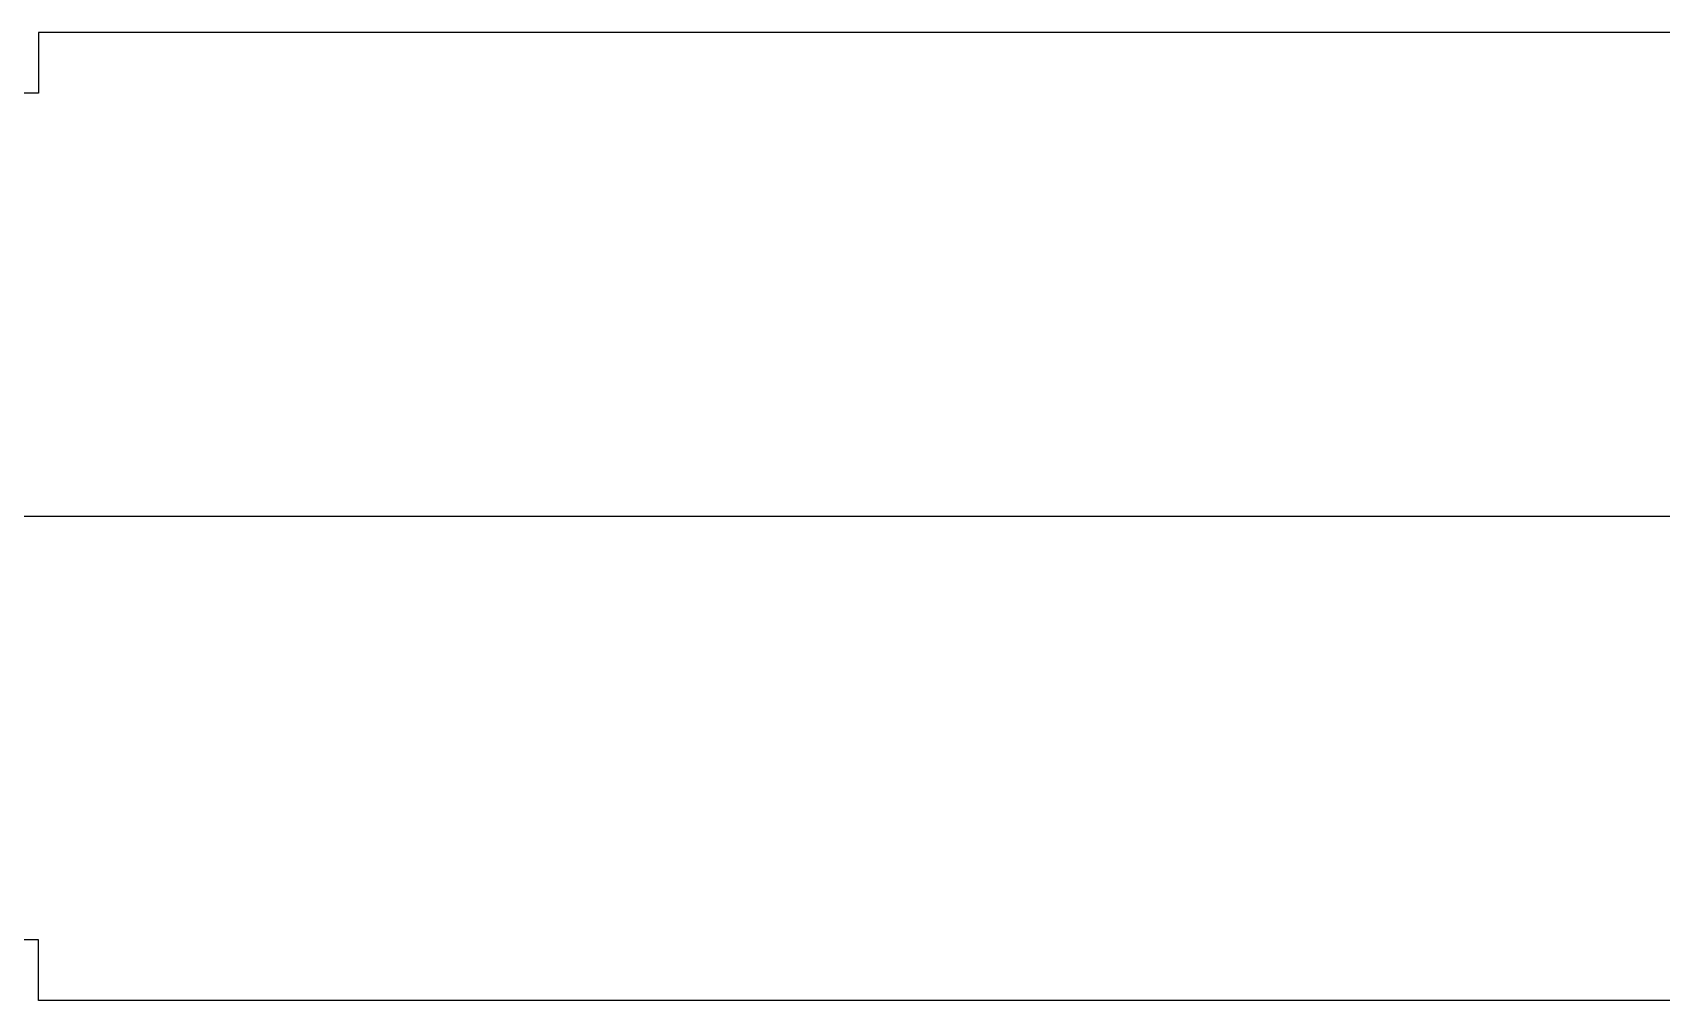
# Model space of a CAD drawing. Header units: millimetres. Extents: x 150937 to 394412, y 327166 to 584759.
# Drawn here: x 224635.5 to 224702.8, y 442273.2 to 442313.2 of the extents above; entities that cross this region are included whole.
import ezdxf

# ---------------------------------------------------------------- set-up
doc = ezdxf.new("R2010")
doc.units = ezdxf.units.MM

# ---------------------------------------------------------------- blocks, each defined once
blk = doc.blocks.new('bearshaft_c2')
for p, q in [((208, 20), (42.4, 20)), ((42.4, 20), (42.4, 17.5)), ((42.4, 17.5), (-2.5, 17.5)), ((243.912, 0), (-25.058, 0)), ((42.4, -17.5), (-2.5, -17.5)), ((42.4, -20), (42.4, -17.5)), ((198, -20), (42.4, -20))]:
    blk.add_line(p, q)

msp = doc.modelspace()

# ---------------------------------------------------------------- block references
msp.add_blockref('bearshaft_c2', (224593.391, 442293.193))

doc.saveas('drawing.dxf')
